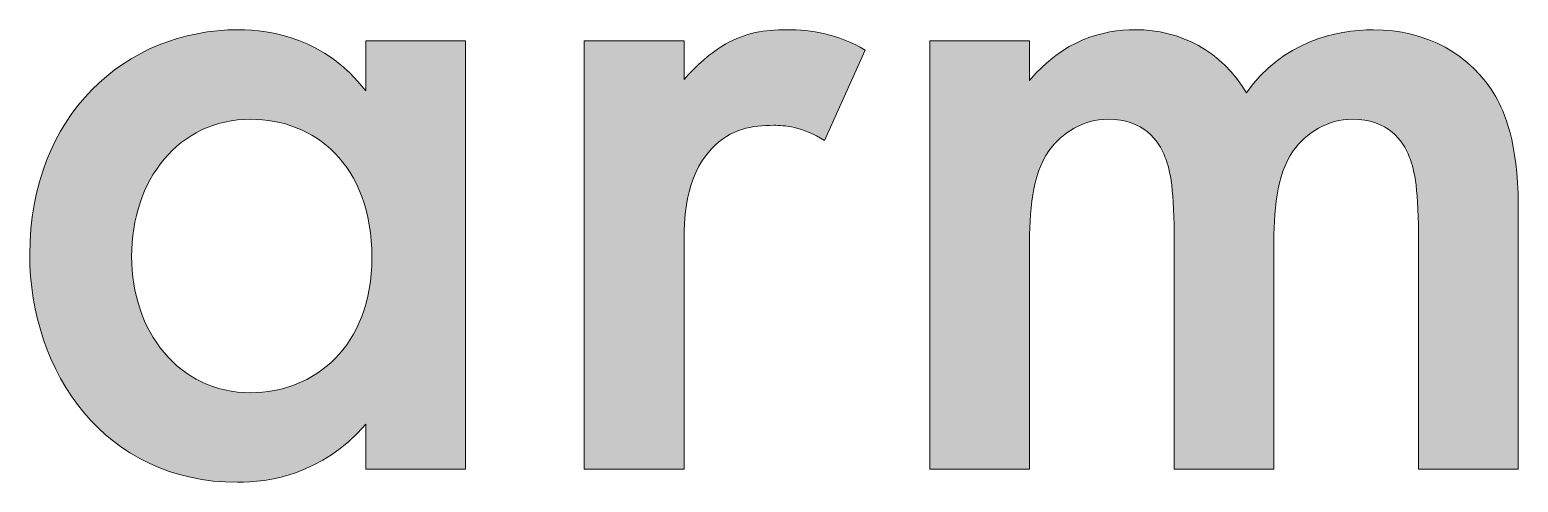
# Model space of a CAD drawing. Header units: inches. Extents: x 18.32 to 21.61, y -4.91 to -3.91.
import ezdxf

# ---------------------------------------------------------------- set-up
doc = ezdxf.new("R2010")
doc.units = ezdxf.units.IN
doc.header["$MEASUREMENT"] = 0
doc.layers.add('Layer 1', color=7, linetype='Continuous')

# ---------------------------------------------------------------- blocks, each defined once
blk = doc.blocks.new('block 3')
at = {"layer": 'Layer 1', "lineweight": 0}
for points, knots in [([(19.0642, -3.9385), (19.0642, -3.9385), (19.2844, -3.9385), (19.2844, -3.9385), (19.2844, -3.9385), (19.2844, -4.8846), (19.2844, -4.8846), (19.2844, -4.8846), (19.0642, -4.8846), (19.0642, -4.8846), (19.0642, -4.8846), (19.0642, -4.7857), (19.0642, -4.7857), (18.9676, -4.8981), (18.8485, -4.9138), (18.781, -4.9138), (18.4889, -4.9138), (18.3226, -4.6711), (18.3226, -4.4104), (18.3226, -4.1026), (18.5339, -3.9138), (18.7833, -3.9138), (18.853, -3.9138), (18.9743, -3.9318), (19.0642, -4.0486), (19.0642, -4.0486), (19.0642, -3.9385), (19.0642, -3.9385)], [0, 0, 0, 0, 1, 1, 1, 2, 2, 2, 3, 3, 3, 4, 4, 4, 5, 5, 5, 6, 6, 6, 7, 7, 7, 8, 8, 8, 9, 9, 9, 9]), ([(18.5473, -4.4149), (18.5473, -4.579), (18.6507, -4.716), (18.8103, -4.716), (18.9496, -4.716), (19.0777, -4.6149), (19.0777, -4.4172), (19.0777, -4.2104), (18.9496, -4.1116), (18.8103, -4.1116), (18.6507, -4.1116), (18.5473, -4.2464), (18.5473, -4.4149)], [0, 0, 0, 0, 1, 1, 1, 2, 2, 2, 3, 3, 3, 4, 4, 4, 4])]:
    blk.add_open_spline(points, degree=3, knots=knots, dxfattribs=at)
blk = doc.blocks.new('block 4')
at = {"layer": 'Layer 1', "lineweight": 0}
blk.add_open_spline([(19.5466, -3.9385), (19.5466, -3.9385), (19.7669, -3.9385), (19.7669, -3.9385), (19.7669, -3.9385), (19.7669, -4.0239), (19.7669, -4.0239), (19.7916, -3.9947), (19.8275, -3.9632), (19.859, -3.9453), (19.9017, -3.9205), (19.9444, -3.9138), (19.9938, -3.9138), (20.0478, -3.9138), (20.1062, -3.9228), (20.1668, -3.9587), (20.1668, -3.9587), (20.077, -4.1587), (20.077, -4.1587), (20.0275, -4.1273), (19.9871, -4.125), (19.9646, -4.125), (19.9174, -4.125), (19.8702, -4.1318), (19.8275, -4.1767), (19.7669, -4.2419), (19.7669, -4.3318), (19.7669, -4.3947), (19.7669, -4.3947), (19.7669, -4.8846), (19.7669, -4.8846), (19.7669, -4.8846), (19.5466, -4.8846), (19.5466, -4.8846), (19.5466, -4.8846), (19.5466, -3.9385), (19.5466, -3.9385)], degree=3, knots=[0, 0, 0, 0, 1, 1, 1, 2, 2, 2, 3, 3, 3, 4, 4, 4, 5, 5, 5, 6, 6, 6, 7, 7, 7, 8, 8, 8, 9, 9, 9, 10, 10, 10, 11, 11, 11, 12, 12, 12, 12], dxfattribs=at)
blk = doc.blocks.new('block 5')
at = {"layer": 'Layer 1', "lineweight": 0}
blk.add_open_spline([(20.3091, -3.9385), (20.3091, -3.9385), (20.5293, -3.9385), (20.5293, -3.9385), (20.5293, -3.9385), (20.5293, -4.0262), (20.5293, -4.0262), (20.6035, -3.9363), (20.6911, -3.9138), (20.763, -3.9138), (20.8619, -3.9138), (20.954, -3.961), (21.0079, -4.0531), (21.0866, -3.9408), (21.2057, -3.9138), (21.2888, -3.9138), (21.4035, -3.9138), (21.5046, -3.9677), (21.5585, -4.0621), (21.5765, -4.0936), (21.6079, -4.1632), (21.6079, -4.3003), (21.6079, -4.3003), (21.6079, -4.8846), (21.6079, -4.8846), (21.6079, -4.8846), (21.3877, -4.8846), (21.3877, -4.8846), (21.3877, -4.8846), (21.3877, -4.3632), (21.3877, -4.3632), (21.3877, -4.2576), (21.3765, -4.2149), (21.3675, -4.1947), (21.354, -4.1587), (21.3203, -4.1116), (21.2417, -4.1116), (21.1877, -4.1116), (21.1405, -4.1408), (21.1113, -4.1812), (21.0731, -4.2351), (21.0686, -4.316), (21.0686, -4.3969), (21.0686, -4.3969), (21.0686, -4.8846), (21.0686, -4.8846), (21.0686, -4.8846), (20.8484, -4.8846), (20.8484, -4.8846), (20.8484, -4.8846), (20.8484, -4.3632), (20.8484, -4.3632), (20.8484, -4.2576), (20.8372, -4.2149), (20.8282, -4.1947), (20.8147, -4.1587), (20.781, -4.1116), (20.7023, -4.1116), (20.6484, -4.1116), (20.6012, -4.1408), (20.572, -4.1812), (20.5338, -4.2351), (20.5293, -4.316), (20.5293, -4.3969), (20.5293, -4.3969), (20.5293, -4.8846), (20.5293, -4.8846), (20.5293, -4.8846), (20.3091, -4.8846), (20.3091, -4.8846), (20.3091, -4.8846), (20.3091, -3.9385), (20.3091, -3.9385)], degree=3, knots=[0, 0, 0, 0, 1, 1, 1, 2, 2, 2, 3, 3, 3, 4, 4, 4, 5, 5, 5, 6, 6, 6, 7, 7, 7, 8, 8, 8, 9, 9, 9, 10, 10, 10, 11, 11, 11, 12, 12, 12, 13, 13, 13, 14, 14, 14, 15, 15, 15, 16, 16, 16, 17, 17, 17, 18, 18, 18, 19, 19, 19, 20, 20, 20, 21, 21, 21, 22, 22, 22, 23, 23, 23, 24, 24, 24, 24], dxfattribs=at)
blk = doc.blocks.new('block 2')
at = {"layer": 'Layer 1'}
for name in ['block 3', 'block 4', 'block 5']:
    blk.add_blockref(name, (0, 0), dxfattribs=at)

msp = doc.modelspace()

# ---------------------------------------------------------------- hatches: boundary and pattern name
at = {"layer": 'Layer 1', "true_color": 0x0087b9}
h = msp.add_hatch(color=142, dxfattribs=at)
h.dxf.hatch_style = 2
edge = h.paths.add_edge_path()
edge.add_spline(control_points=[(19.0642, -3.9385), (19.0642, -3.9385), (19.2844, -3.9385), (19.2844, -3.9385), (19.2844, -3.9385), (19.2844, -4.8846), (19.2844, -4.8846), (19.2844, -4.8846), (19.0642, -4.8846), (19.0642, -4.8846), (19.0642, -4.8846), (19.0642, -4.7857), (19.0642, -4.7857), (18.9676, -4.8981), (18.8485, -4.9138), (18.781, -4.9138), (18.4889, -4.9138), (18.3226, -4.6711), (18.3226, -4.4104), (18.3226, -4.1026), (18.5339, -3.9138), (18.7833, -3.9138), (18.853, -3.9138), (18.9743, -3.9318), (19.0642, -4.0486), (19.0642, -4.0486), (19.0642, -3.9385), (19.0642, -3.9385)], knot_values=[0, 0, 0, 0, 1, 1, 1, 2, 2, 2, 3, 3, 3, 4, 4, 4, 5, 5, 5, 6, 6, 6, 7, 7, 7, 8, 8, 8, 9, 9, 9, 9], degree=3, periodic=1)
edge = h.paths.add_edge_path()
edge.add_spline(control_points=[(18.5473, -4.4149), (18.5473, -4.579), (18.6507, -4.716), (18.8103, -4.716), (18.9496, -4.716), (19.0777, -4.6149), (19.0777, -4.4172), (19.0777, -4.2104), (18.9496, -4.1116), (18.8103, -4.1116), (18.6507, -4.1116), (18.5473, -4.2464), (18.5473, -4.4149)], knot_values=[0, 0, 0, 0, 1, 1, 1, 2, 2, 2, 3, 3, 3, 4, 4, 4, 4], degree=3, periodic=1)
edge = h.paths.add_edge_path()
edge.add_spline(control_points=[(19.5466, -3.9385), (19.5466, -3.9385), (19.7669, -3.9385), (19.7669, -3.9385), (19.7669, -3.9385), (19.7669, -4.0239), (19.7669, -4.0239), (19.7916, -3.9947), (19.8275, -3.9632), (19.859, -3.9453), (19.9017, -3.9205), (19.9444, -3.9138), (19.9938, -3.9138), (20.0478, -3.9138), (20.1062, -3.9228), (20.1668, -3.9587), (20.1668, -3.9587), (20.077, -4.1587), (20.077, -4.1587), (20.0275, -4.1273), (19.9871, -4.125), (19.9646, -4.125), (19.9174, -4.125), (19.8702, -4.1318), (19.8275, -4.1767), (19.7669, -4.2419), (19.7669, -4.3318), (19.7669, -4.3947), (19.7669, -4.3947), (19.7669, -4.8846), (19.7669, -4.8846), (19.7669, -4.8846), (19.5466, -4.8846), (19.5466, -4.8846), (19.5466, -4.8846), (19.5466, -3.9385), (19.5466, -3.9385)], knot_values=[0, 0, 0, 0, 1, 1, 1, 2, 2, 2, 3, 3, 3, 4, 4, 4, 5, 5, 5, 6, 6, 6, 7, 7, 7, 8, 8, 8, 9, 9, 9, 10, 10, 10, 11, 11, 11, 12, 12, 12, 12], degree=3, periodic=1)
edge = h.paths.add_edge_path()
edge.add_spline(control_points=[(20.3091, -3.9385), (20.3091, -3.9385), (20.5293, -3.9385), (20.5293, -3.9385), (20.5293, -3.9385), (20.5293, -4.0262), (20.5293, -4.0262), (20.6035, -3.9363), (20.6911, -3.9138), (20.763, -3.9138), (20.8619, -3.9138), (20.954, -3.961), (21.0079, -4.0531), (21.0866, -3.9408), (21.2057, -3.9138), (21.2888, -3.9138), (21.4035, -3.9138), (21.5046, -3.9677), (21.5585, -4.0621), (21.5765, -4.0936), (21.6079, -4.1632), (21.6079, -4.3003), (21.6079, -4.3003), (21.6079, -4.8846), (21.6079, -4.8846), (21.6079, -4.8846), (21.3877, -4.8846), (21.3877, -4.8846), (21.3877, -4.8846), (21.3877, -4.3632), (21.3877, -4.3632), (21.3877, -4.2576), (21.3765, -4.2149), (21.3675, -4.1947), (21.354, -4.1587), (21.3203, -4.1116), (21.2417, -4.1116), (21.1877, -4.1116), (21.1405, -4.1408), (21.1113, -4.1812), (21.0731, -4.2351), (21.0686, -4.316), (21.0686, -4.3969), (21.0686, -4.3969), (21.0686, -4.8846), (21.0686, -4.8846), (21.0686, -4.8846), (20.8484, -4.8846), (20.8484, -4.8846), (20.8484, -4.8846), (20.8484, -4.3632), (20.8484, -4.3632), (20.8484, -4.2576), (20.8372, -4.2149), (20.8282, -4.1947), (20.8147, -4.1587), (20.781, -4.1116), (20.7023, -4.1116), (20.6484, -4.1116), (20.6012, -4.1408), (20.572, -4.1812), (20.5338, -4.2351), (20.5293, -4.316), (20.5293, -4.3969), (20.5293, -4.3969), (20.5293, -4.8846), (20.5293, -4.8846), (20.5293, -4.8846), (20.3091, -4.8846), (20.3091, -4.8846), (20.3091, -4.8846), (20.3091, -3.9385), (20.3091, -3.9385)], knot_values=[0, 0, 0, 0, 1, 1, 1, 2, 2, 2, 3, 3, 3, 4, 4, 4, 5, 5, 5, 6, 6, 6, 7, 7, 7, 8, 8, 8, 9, 9, 9, 10, 10, 10, 11, 11, 11, 12, 12, 12, 13, 13, 13, 14, 14, 14, 15, 15, 15, 16, 16, 16, 17, 17, 17, 18, 18, 18, 19, 19, 19, 20, 20, 20, 21, 21, 21, 22, 22, 22, 23, 23, 23, 24, 24, 24, 24], degree=3, periodic=1)

# ---------------------------------------------------------------- block references
at = {"layer": 'Layer 1'}
msp.add_blockref('block 2', (0, 0), dxfattribs=at)

doc.saveas('drawing.dxf')
